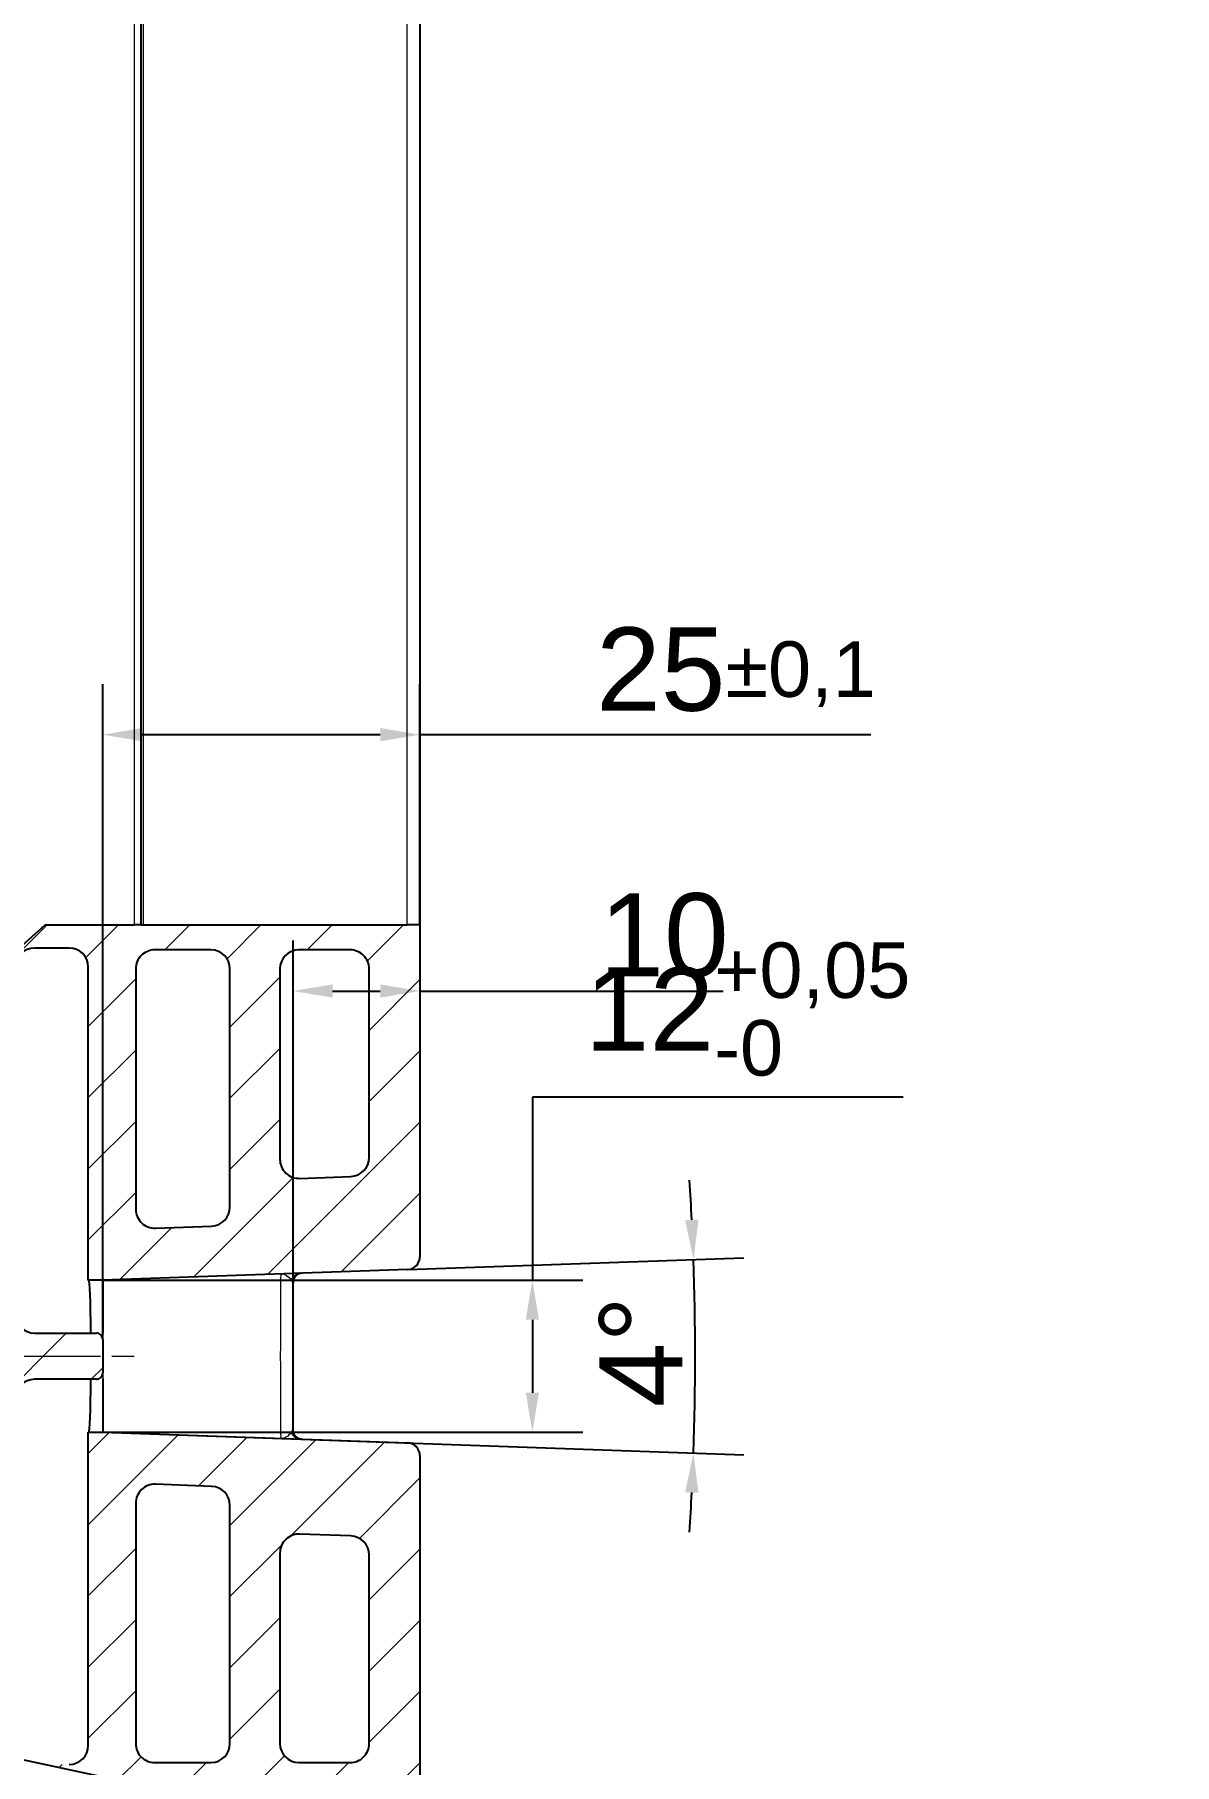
# Model space of a CAD drawing. Header units: millimetres. Extents: x 0 to 1486, y 0 to 1051.
# Drawn here: x 1075.4 to 1165.2, y 241.3 to 377.6 of the extents above; entities that cross this region are included whole.
import ezdxf

# ---------------------------------------------------------------- set-up
doc = ezdxf.new("R2010")
doc.units = ezdxf.units.MM
doc.header["$LTSCALE"] = 1.25
doc.linetypes.add('CHAIN', pattern=[0.3543, 0.2362, -0.0295, 0.0591, -0.0295])
for name, color, linetype, lineweight, true_color in [('Bemaßungen(DIN)', 7, 'Continuous', 5, 0x262659), ('Mittellinie(DIN)', 7, 'CHAIN', 15, 0x262659), ('Schraffur', 7, 'Continuous', 9, 0x1e1e47), ('Sichtbare Kanten(DIN)', 7, 'Continuous', 25, 0x262659), ('Sichtbare tangentiale Kanten(DIN)', 7, 'Continuous', 15, 0x1a1a3e)]:
    doc.layers.add(name, color=color, linetype=linetype, lineweight=lineweight, true_color=true_color)
doc.styles.add('Aktuell-DINGroßer Text', font='arial.ttf')
doc.dimstyles.new('STANDARD-DIN', dxfattribs={"dimscale": 1.25, "dimtxt": 5.25, "dimasz": 2.5, "dimexe": 3.175, "dimexo": 0, "dimgap": 0.8, "dimtad": 1, "dimrnd": 1e-08, "dimtxsty": 'Aktuell-DINGroßer Text', "dimcen": 0.09, "dimdle": 10, "dimclrd": 256, "dimclre": 256, "dimclrt": 256, "dimazin": 2, "dimtfac": 0.666667, "dimtmove": 0, "dimatfit": 3, "dimfxl": 1, "dimtolj": 1, "dimlwd": 25, "dimlwe": 25, "dimarcsym": 0})
pattern_1 = [(45, (0, 0), (-2.80633, 2.80633), [])]

# ---------------------------------------------------------------- blocks, each defined once
blk = doc.blocks.new('*D35')
at = {"layer": 'Bemaßungen(DIN)', "color": 250, "linetype": 'Continuous', "lineweight": 25, "true_color": 0x3f3f3f, "transparency": 16777216}
for p, q in [((1080.75, 274.77), (1080.75, 326.42)), ((1105.75, 307.45), (1105.75, 326.42)), ((1083.87, 322.45), (1102.62, 322.45)), ((1105.75, 322.45), (1141.28, 322.45))]:
    blk.add_line(p, q, dxfattribs=at)
at = {"layer": 'Bemaßungen(DIN)', "color": 250, "linetype": 'Continuous', "true_color": 0x3f3f3f, "transparency": 16777216}
for points in [[(1083.87, 322.97), (1083.87, 321.93), (1080.75, 322.45)], [(1102.62, 322.97), (1102.62, 321.93), (1105.75, 322.45)]]:
    blk.add_solid(points, dxfattribs=at)
at = {"layer": 'Defpoints', "color": 0, "linetype": 'Continuous', "transparency": 16777216}
for p in [(1105.75, 322.45), (1105.75, 307.45), (1080.75, 274.77)]:
    blk.add_point(p, dxfattribs=at)
at = {"layer": 'Bemaßungen(DIN)', "color": 179, "linetype": 'Continuous', "lineweight": 25, "true_color": 0x262659, "transparency": 16777216, "insert": (1119.63, 330.9), "char_height": 6.5625, "attachment_point": 1, "style": 'Aktuell-DINGroßer Text'}
blk.add_mtext('\\A1;25{\\H4.375;±0,1}', dxfattribs=at)
blk = doc.blocks.new('*D36')
at = {"layer": 'Bemaßungen(DIN)', "color": 250, "linetype": 'Continuous', "lineweight": 25, "true_color": 0x3f3f3f, "transparency": 16777216}
for p, q in [((1095.75, 279.24), (1095.75, 306.21)), ((1098.87, 302.24), (1102.62, 302.24)), ((1105.75, 302.24), (1129.65, 302.24))]:
    blk.add_line(p, q, dxfattribs=at)
at = {"layer": 'Bemaßungen(DIN)', "color": 250, "linetype": 'Continuous', "true_color": 0x3f3f3f, "transparency": 16777216}
for points in [[(1098.87, 302.76), (1098.87, 301.72), (1095.75, 302.24)], [(1102.62, 302.76), (1102.62, 301.72), (1105.75, 302.24)]]:
    blk.add_solid(points, dxfattribs=at)
at = {"layer": 'Defpoints', "color": 0, "linetype": 'Continuous', "transparency": 16777216}
for p in [(1105.75, 302.24), (1105.75, 296.89), (1095.75, 279.24)]:
    blk.add_point(p, dxfattribs=at)
at = {"layer": 'Bemaßungen(DIN)', "color": 179, "linetype": 'Continuous', "lineweight": 25, "true_color": 0x262659, "transparency": 16777216, "insert": (1119.89, 309.95), "char_height": 6.562, "attachment_point": 1, "style": 'Aktuell-DINGroßer Text'}
blk.add_mtext('\\A1;10', dxfattribs=at)
blk = doc.blocks.new('*D37')
at = {"layer": 'Bemaßungen(DIN)', "color": 250, "linetype": 'Continuous', "lineweight": 25, "true_color": 0x3f3f3f, "transparency": 16777216}
for p, q in [((1104.78, 280.29), (1131.27, 281.21)), ((1080.75, 267.45), (1131.27, 265.68))]:
    blk.add_line(p, q, dxfattribs=at)
for start, end in [(2.8194, 3.6388), (358, 2), (356.3612, 357.1806)]:
    blk.add_arc((908.93, 273.45), 218.51, start, end, dxfattribs=at)
at = {"layer": 'Bemaßungen(DIN)', "color": 250, "linetype": 'Continuous', "true_color": 0x3f3f3f, "transparency": 16777216}
for points in [[(1127.7, 284.22), (1126.65, 284.18), (1127.31, 281.07)], [(1126.65, 262.72), (1127.7, 262.68), (1127.31, 265.82)]]:
    blk.add_solid(points, dxfattribs=at)
at = {"layer": 'Defpoints', "color": 0, "linetype": 'Continuous', "transparency": 16777216}
for p in [(1104.78, 280.29), (908.93, 273.45), (1127.42, 270.91), (1080.75, 267.45)]:
    blk.add_point(p, dxfattribs=at)
at = {"layer": 'Bemaßungen(DIN)', "color": 179, "linetype": 'Continuous', "lineweight": 25, "true_color": 0x262659, "transparency": 16777216, "insert": (1119.88, 269.43), "char_height": 6.562, "attachment_point": 1, "rotation": 90, "style": 'Aktuell-DINGroßer Text'}
blk.add_mtext('\\A1;4°', dxfattribs=at)
blk = doc.blocks.new('*D41')
at = {"layer": 'Bemaßungen(DIN)', "color": 250, "linetype": 'Continuous', "lineweight": 25, "true_color": 0x3f3f3f, "transparency": 16777216}
for p, q in [((1143.82, 293.88), (1114.61, 293.88)), ((1114.61, 293.88), (1114.61, 279.45)), ((1080.75, 279.45), (1118.58, 279.45)), ((1114.61, 276.32), (1114.61, 270.57)), ((1080.75, 267.45), (1118.58, 267.45))]:
    blk.add_line(p, q, dxfattribs=at)
at = {"layer": 'Bemaßungen(DIN)', "color": 250, "linetype": 'Continuous', "true_color": 0x3f3f3f, "transparency": 16777216}
for points in [[(1114.09, 276.32), (1115.13, 276.32), (1114.61, 279.45)], [(1114.09, 270.57), (1115.13, 270.57), (1114.61, 267.45)]]:
    blk.add_solid(points, dxfattribs=at)
at = {"layer": 'Defpoints', "color": 0, "linetype": 'Continuous', "transparency": 16777216}
for p in [(1080.75, 279.45), (1080.75, 267.45), (1114.61, 267.45)]:
    blk.add_point(p, dxfattribs=at)
at = {"layer": 'Bemaßungen(DIN)', "color": 179, "linetype": 'Continuous', "lineweight": 25, "true_color": 0x262659, "transparency": 16777216, "insert": (1118.74, 306.07), "char_height": 6.5625, "attachment_point": 1, "style": 'Aktuell-DINGroßer Text'}
blk.add_mtext('\\A1;12{\\H4.375;\\S+0,05^ -0;}', dxfattribs=at)
blk = doc.blocks.new('*D98')
at = {"layer": 'Bemaßungen(DIN)', "color": 250, "linetype": 'Continuous', "lineweight": 25, "true_color": 0x3f3f3f, "transparency": 16777216}
for p, q in [((1165.21, 446.13), (1045.26, 446.13)), ((1045.26, 446.13), (1045.26, 422.2)), ((1045.26, 419.07), (1045.26, 422.2)), ((1045.26, 415.95), (1045.26, 414.95)), ((1045.26, 411.82), (1045.26, 408.7))]:
    blk.add_line(p, q, dxfattribs=at)
at = {"layer": 'Bemaßungen(DIN)', "color": 250, "linetype": 'Continuous', "true_color": 0x3f3f3f, "transparency": 16777216}
for points in [[(1044.74, 419.07), (1045.78, 419.07), (1045.26, 415.95)], [(1044.74, 411.82), (1045.78, 411.82), (1045.26, 414.95)]]:
    blk.add_solid(points, dxfattribs=at)
at = {"layer": 'Defpoints', "color": 0, "linetype": 'Continuous', "transparency": 16777216}
for p in [(1042.47, 415.95), (1045.26, 414.95), (1045.26, 414.95)]:
    blk.add_point(p, dxfattribs=at)
at = {"layer": 'Bemaßungen(DIN)', "color": 179, "linetype": 'Continuous', "lineweight": 25, "true_color": 0x262659, "transparency": 16777216, "insert": (1049.39, 463.26), "char_height": 6.5625, "attachment_point": 1, "style": 'Aktuell-DINGroßer Text'}
blk.add_mtext('\\A1; \\fArial|b0|i0;{\\H4.3250;gap between two moulds pushed together\\P}\\fArial|b0|i0;{\\H4.3250;not exceed 0,15mm}\\fArial|b0|i0;{\\H6.5625;\\P}', dxfattribs=at)

msp = doc.modelspace()

# ---------------------------------------------------------------- hatches: boundary and pattern name
at = {"layer": 'Schraffur'}
h = msp.add_hatch(dxfattribs=at)
h.set_pattern_fill('ANSI31', color=256, scale=31.75, style=0)
h.set_pattern_definition(pattern_1)
edge = h.paths.add_edge_path()
edge.add_line((1074.416, 241.6227), (1070.5176, 242.4581))
edge.add_line((1070.5176, 242.4581), (1070.5176, 271.4823))
edge.add_line((1070.5176, 271.4823), (1049.736, 271.4823))
edge.add_line((1049.736, 271.4823), (1051.0471, 275.4155))
edge.add_line((1051.0471, 275.4155), (1070.5176, 275.4155))
edge.add_line((1070.5176, 275.4155), (1070.5176, 302.3798))
edge.add_line((1070.5176, 302.3798), (1076.2216, 307.45))
edge.add_line((1076.2216, 307.45), (1083.2485, 307.45))
edge.add_line((1083.2485, 307.45), (1083.7485, 307.45))
edge.add_line((1083.7485, 307.45), (1083.9485, 307.45))
edge.add_line((1083.9485, 307.45), (1104.7485, 307.45))
edge.add_line((1104.7485, 307.45), (1105.7485, 307.45))
edge.add_line((1105.7485, 307.45), (1105.7485, 281.2876))
edge.add_ellipse((1104.7485, 281.2876), major_axis=(0, -1), ratio=1, start_angle=2, end_angle=90, ccw=False)
edge.add_line((1104.7834, 280.2882), (1080.7485, 279.4489))
edge.add_line((1080.7485, 279.4489), (1079.6128, 279.4489))
edge.add_line((1079.6128, 279.4489), (1079.6128, 304.1294))
edge.add_ellipse((1078.1123, 304.1285), major_axis=(1.0973, 1.0241), ratio=0.99935912, start_angle=316.994097, end_angle=406.957453)
edge.add_line((1078.1132, 305.6289), (1075.3837, 305.6289))
edge.add_ellipse((1075.3846, 304.1285), major_axis=(-1.0973, 1.0241), ratio=0.99935912, start_angle=313.042547, end_angle=403.005903)
edge.add_line((1073.8841, 304.1294), (1073.8841, 276.7683))
edge.add_ellipse((1075.3846, 276.7693), major_axis=(-1.0973, -1.0241), ratio=0.99935912, start_angle=316.994097, end_angle=406.957453)
edge.add_line((1075.3837, 275.2688), (1080.2485, 275.2688))
edge.add_ellipse((1080.2485, 274.7687), major_axis=(0, 0.5001), ratio=0.99970149, start_angle=270, end_angle=360, ccw=False)
edge.add_line((1080.7485, 274.7687), (1080.7485, 272.1291))
edge.add_ellipse((1080.2485, 272.1291), major_axis=(0, -0.5001), ratio=0.99970149, start_angle=0, end_angle=90, ccw=False)
edge.add_line((1080.2485, 271.6289), (1075.3837, 271.6289))
edge.add_ellipse((1075.3846, 270.1285), major_axis=(-1.0973, 1.0241), ratio=0.99935912, start_angle=313.042547, end_angle=403.005903)
edge.add_line((1073.8841, 270.1294), (1073.8841, 242.7683))
edge.add_ellipse((1075.3846, 242.7693), major_axis=(-1.0973, -1.0241), ratio=0.99935912, start_angle=316.994097, end_angle=366.789476)
edge = h.paths.add_edge_path(flags=0)
edge.add_ellipse((1089.2814, 285.2099), major_axis=(1.4994, 0.0557), ratio=0.99970108, start_angle=270, end_angle=357.872395)
edge.add_line((1090.7819, 285.2099), (1090.7819, 303.9827))
edge.add_ellipse((1089.2814, 303.9818), major_axis=(1.0613, 1.0613), ratio=0.99940325, start_angle=315.017101, end_angle=404.982899)
edge.add_line((1089.2823, 305.4823), (1084.8485, 305.4823))
edge.add_ellipse((1084.8485, 303.9818), major_axis=(0, 1.5004), ratio=0.99970149, start_angle=0, end_angle=90)
edge.add_line((1083.3485, 303.9818), (1083.3485, 285.0452))
edge.add_ellipse((1084.8485, 285.0452), major_axis=(0, -1.5), ratio=1, start_angle=270, end_angle=362.128241)
edge.add_line((1084.9042, 283.5462), (1089.3371, 283.7109))
edge = h.paths.add_edge_path(flags=0)
edge.add_ellipse((1100.2485, 303.9818), major_axis=(0, 1.5004), ratio=0.99970149, start_angle=270, end_angle=360)
edge.add_line((1100.2485, 305.4823), (1096.2146, 305.4823))
edge.add_ellipse((1096.2155, 303.9818), major_axis=(-1.0613, 1.0613), ratio=0.99940325, start_angle=315.017101, end_angle=404.982899)
edge.add_line((1094.7151, 303.9827), (1094.7151, 288.97))
edge.add_ellipse((1096.2155, 288.97), major_axis=(-1.4994, -0.0557), ratio=0.99970108, start_angle=357.872395, end_angle=450)
edge.add_line((1096.2712, 287.471), (1100.3042, 287.6209))
edge.add_ellipse((1100.2485, 289.1199), major_axis=(1.499, 0.0557), ratio=1, start_angle=270, end_angle=357.871759)
edge.add_line((1101.7485, 289.1199), (1101.7485, 303.9818))
h = msp.add_hatch(dxfattribs=at)
h.set_pattern_fill('ANSI31', color=256, scale=31.75, style=0)
h.set_pattern_definition(pattern_1)
edge = h.paths.add_edge_path()
edge.add_line((1083.2485, 239.73), (1076.0674, 241.2688))
edge.add_line((1076.0674, 241.2688), (1078.1132, 241.2688))
edge.add_ellipse((1078.1123, 242.7693), major_axis=(1.0973, -1.0241), ratio=0.99935912, start_angle=313.042547, end_angle=403.005903)
edge.add_line((1079.6128, 242.7683), (1079.6128, 267.4489))
edge.add_line((1079.6128, 267.4489), (1080.7485, 267.4489))
edge.add_line((1080.7485, 267.4489), (1104.7834, 266.6095))
edge.add_ellipse((1104.7485, 265.6102), major_axis=(0.9994, -0.0349), ratio=1, start_angle=2, end_angle=90, ccw=False)
edge.add_line((1105.7485, 265.6102), (1105.7485, 237.4101))
edge.add_line((1105.7485, 237.4101), (1104.7485, 237.4101))
edge.add_line((1104.7485, 237.4101), (1100.7081, 237.4101))
edge.add_ellipse((1100.2485, 235.9818), major_axis=(0, 1.5004), ratio=0.99970149, start_angle=342.154836, end_angle=360)
edge.add_line((1100.2485, 237.4823), (1096.2146, 237.4823))
edge.add_ellipse((1096.2155, 235.9818), major_axis=(-1.0613, 1.0613), ratio=0.99940325, start_angle=315.017101, end_angle=332.862265)
edge.add_line((1095.7548, 237.4101), (1094.0749, 237.4101))
edge.add_line((1094.0749, 237.4101), (1083.9485, 239.58))
edge.add_line((1083.9485, 239.58), (1083.7485, 239.6229))
edge.add_line((1083.7485, 239.6229), (1083.2485, 239.73))
edge = h.paths.add_edge_path(flags=0)
edge.add_ellipse((1096.2155, 257.9277), major_axis=(-1.4994, 0.0557), ratio=0.99970108, start_angle=270, end_angle=362.127605)
edge.add_line((1094.7151, 257.9277), (1094.7151, 242.915))
edge.add_ellipse((1096.2155, 242.9159), major_axis=(-1.0613, -1.0613), ratio=0.99940325, start_angle=315.017101, end_angle=404.982899)
edge.add_line((1096.2146, 241.4155), (1100.2485, 241.4155))
edge.add_ellipse((1100.2485, 242.9159), major_axis=(0, -1.5004), ratio=0.99970149, start_angle=0, end_angle=90)
edge.add_line((1101.7485, 242.9159), (1101.7485, 257.7778))
edge.add_ellipse((1100.2485, 257.7778), major_axis=(0, 1.5), ratio=1, start_angle=270, end_angle=357.871759)
edge.add_line((1100.3042, 259.2768), (1096.2712, 259.4267))
edge = h.paths.add_edge_path(flags=0)
edge.add_ellipse((1089.2814, 242.9159), major_axis=(1.0613, -1.0613), ratio=0.99940325, start_angle=315.017101, end_angle=404.982899)
edge.add_line((1090.7819, 242.915), (1090.7819, 261.6878))
edge.add_ellipse((1089.2814, 261.6878), major_axis=(1.4994, -0.0557), ratio=0.99970108, start_angle=2.127605, end_angle=90)
edge.add_line((1089.3371, 263.1868), (1084.9042, 263.3515))
edge.add_ellipse((1084.8485, 261.8525), major_axis=(-1.499, 0.0557), ratio=1, start_angle=270, end_angle=362.128241)
edge.add_line((1083.3485, 261.8525), (1083.3485, 242.9159))
edge.add_ellipse((1084.8485, 242.9159), major_axis=(0, -1.5004), ratio=0.99970149, start_angle=270, end_angle=360)
edge.add_line((1084.8485, 241.4155), (1089.2823, 241.4155))

# ---------------------------------------------------------------- linework, layer by layer
at = {"layer": 'Mittellinie(DIN)', "ltscale": 23.990969}
msp.add_line((191.6235, 273.4489), (1083.8735, 273.4489), dxfattribs=at)
at = {"layer": 'Sichtbare Kanten(DIN)'}
for p, q in [((1083.7485, 411.9489), (1083.7485, 307.45)), ((1105.7485, 406.992), (1105.7485, 307.45)), ((1055.6216, 289.1389), (1076.2216, 307.45)), ((1076.2216, 307.45), (1083.2485, 307.45)), ((1083.7485, 307.45), (1083.2485, 307.45)), ((1083.7485, 307.45), (1083.9485, 307.45)), ((1083.9485, 307.45), (1104.7485, 307.45)), ((1105.7485, 307.45), (1104.7485, 307.45)), ((1105.7485, 307.45), (1105.7485, 281.2876)), ((1078.1132, 305.6289), (1075.3837, 305.6289)), ((1089.2823, 305.4823), (1084.8485, 305.4823)), ((1100.2485, 305.4823), (1096.2146, 305.4823)), ((1079.6128, 279.4489), (1079.6128, 304.1294)), ((1083.3485, 303.9818), (1083.3485, 285.0452)), ((1090.7819, 285.2099), (1090.7819, 303.9827)), ((1094.7151, 303.9827), (1094.7151, 288.97)), ((1101.7485, 289.1199), (1101.7485, 303.9818)), ((1096.2712, 287.471), (1100.3042, 287.6209)), ((1084.9042, 283.5462), (1089.3371, 283.7109)), ((1104.7834, 280.2882), (1080.7485, 279.4489)), ((1080.7485, 279.4489), (1079.6128, 279.4489)), ((1080.7485, 279.4489), (1080.7485, 275.2265)), ((1095.7485, 267.6548), (1095.7485, 279.243)), ((1075.3837, 275.2688), (1080.2485, 275.2688)), ((1080.7485, 274.7687), (1080.7485, 272.1291)), ((1080.2485, 271.6289), (1075.3837, 271.6289)), ((1080.7485, 271.6712), (1080.7485, 267.4489)), ((1079.6128, 267.4489), (1080.7485, 267.4489)), ((1079.6128, 242.7683), (1079.6128, 267.4489)), ((1080.7485, 267.4489), (1104.7834, 266.6095)), ((1105.7485, 265.6102), (1105.7485, 237.4101)), ((1089.3371, 263.1868), (1084.9042, 263.3515)), ((1083.3485, 261.8525), (1083.3485, 242.9159)), ((1090.7819, 242.915), (1090.7819, 261.6878)), ((1100.3042, 259.2768), (1096.2712, 259.4267)), ((1094.7151, 257.9277), (1094.7151, 242.915)), ((1101.7485, 242.9159), (1101.7485, 257.7778)), ((1083.2485, 239.73), (1055.6216, 245.6501)), ((1084.8485, 241.4155), (1089.2823, 241.4155)), ((1096.2146, 241.4155), (1100.2485, 241.4155))]:
    msp.add_line(p, q, dxfattribs=at)
for centre, radius, start, end in [((1100.2485, 289.1199), 1.5, 272.128241, 0), ((1084.8485, 285.0452), 1.5, 180, 272.128241), ((1104.7485, 281.2876), 1, 272, 0), ((1104.7485, 265.6102), 1, 0, 88), ((1084.8485, 261.8525), 1.5, 87.871759, 180), ((1100.2485, 257.7778), 1.5, 0, 87.871759)]:
    msp.add_arc(centre, radius, start, end, dxfattribs=at)
for centre, major_axis, ratio, start_param, end_param in [((1075.3846, 304.1285), (-1.0973, 1.0241), 0.99935912, 5.46362314, 7.0337799), ((1078.1123, 304.1285), (1.0973, 1.0241), 0.99935912, 5.53259071, 7.10274748), ((1084.8485, 303.9818), (0, 1.5004), 0.99970149, 0, 1.57079633), ((1089.2814, 303.9818), (1.0613, 1.0613), 0.99940325, 5.49808561, 7.068285), ((1096.2155, 303.9818), (-1.0613, 1.0613), 0.99940325, 5.49808561, 7.068285), ((1100.2485, 303.9818), (0, 1.5004), 0.99970149, 4.71238898, 6.28318531), ((1096.2155, 288.97), (-1.4994, -0.0557), 0.99970108, 6.24605159, 7.85398163), ((1089.2814, 285.2099), (1.4994, 0.0557), 0.99970108, 4.71238898, 6.24605159), ((1079.6652, 273.4489), (0, -6), 0.02618592, 1.87897737, 3.14159265), ((1075.3846, 276.7693), (-1.0973, -1.0241), 0.99935912, 5.53259071, 7.10274748), ((1080.2485, 274.7687), (0, 0.5001), 0.99970149, 4.71238898, 6.28318531), ((1075.3846, 270.1285), (-1.0973, 1.0241), 0.99935912, 5.46362314, 7.0337799), ((1079.6652, 273.4489), (0, -6), 0.02618592, 0, 1.26261529), ((1080.2485, 272.1291), (0, -0.5001), 0.99970149, 0, 1.57079633), ((1089.2814, 261.6878), (1.4994, -0.0557), 0.99970108, 0.03713372, 1.57079633), ((1096.2155, 257.9277), (-1.4994, 0.0557), 0.99970108, 4.71238898, 6.32031903), ((1078.1123, 242.7693), (1.0973, -1.0241), 0.99935912, 5.46362314, 7.0337799), ((1084.8485, 242.9159), (0, -1.5004), 0.99970149, 4.71238898, 6.28318531), ((1089.2814, 242.9159), (1.0613, -1.0613), 0.99940325, 5.49808561, 7.068285), ((1096.2155, 242.9159), (-1.0613, -1.0613), 0.99940325, 5.49808561, 7.068285), ((1100.2485, 242.9159), (0, -1.5004), 0.99970149, 0, 1.57079633)]:
    msp.add_ellipse(centre, major_axis=major_axis, ratio=ratio, start_param=start_param, end_param=end_param, dxfattribs=at)
for points, knots in [([(1096.4031, 279.9955), (1096.3738, 279.9945), (1096.3424, 279.9911), (1096.2647, 279.9728), (1096.2182, 279.9579), (1096.1069, 279.901), (1096.0415, 279.8581), (1095.912, 279.7278), (1095.8495, 279.6389), (1095.767, 279.44), (1095.7485, 279.3329), (1095.7485, 279.243)], [0, 0, 0, 0, 0.031580051, 0.031580051, 0.063160103, 0.063160103, 0.094740154, 0.094740154, 0.126320206, 0.126320206, 0.157900257, 0.157900257, 0.157900257, 0.157900257]), ([(1096.4031, 266.9022), (1096.3738, 266.9032), (1096.3424, 266.9067), (1096.2647, 266.925), (1096.2182, 266.9398), (1096.1069, 266.9967), (1096.0415, 267.0396), (1095.912, 267.17), (1095.8495, 267.2588), (1095.767, 267.4577), (1095.7485, 267.5648), (1095.7485, 267.6548)], [0, 0, 0, 0, 0.031580051, 0.031580051, 0.063160103, 0.063160103, 0.094740154, 0.094740154, 0.126320205, 0.126320205, 0.157900256, 0.157900256, 0.157900256, 0.157900256])]:
    msp.add_open_spline(points, degree=3, knots=knots, dxfattribs=at)
at = {"layer": 'Sichtbare tangentiale Kanten(DIN)'}
for p, q in [((1083.2485, 307.45), (1083.2485, 411.9489)), ((1083.9485, 411.9489), (1083.9485, 307.45)), ((1104.7485, 307.45), (1104.7485, 406.992)), ((1080.7485, 275.2265), (1080.7485, 274.7687)), ((1080.7485, 272.1291), (1080.7485, 271.6712))]:
    msp.add_line(p, q, dxfattribs=at)
for centre, major_axis, start_param, end_param in [((1096.438, 278.9961), (-0.0349, 0.9994), 0, 1.05678897), ((1096.438, 267.9016), (-0.0349, -0.9994), 5.22639633, 6.28318531)]:
    msp.add_ellipse(centre, major_axis=major_axis, ratio=0.9509886, start_param=start_param, end_param=end_param, dxfattribs=at)
for points, knots in [([(1094.7834, 279.939), (1094.7813, 279.9389), (1094.7793, 279.9061), (1094.7718, 279.6589), (1094.7664, 279.2208), (1094.7583, 278.0397), (1094.7551, 277.3611), (1094.7511, 276.0057), (1094.7498, 275.3653), (1094.7487, 274.2911), (1094.7485, 273.87), (1094.7485, 273.4489), (1094.7485, 273.0278), (1094.7487, 272.6067), (1094.7498, 271.5324), (1094.7511, 270.892), (1094.7551, 269.5366), (1094.7583, 268.858), (1094.7664, 267.6769), (1094.7718, 267.2388), (1094.7793, 266.9917), (1094.7813, 266.9588), (1094.7834, 266.9588)], [-2.45658153, -2.45658153, -2.45658153, -2.45658153, -2.32634343, -2.32634343, -1.96246072, -1.96246072, -1.65920763, -1.65920763, -1.42593602, -1.42593602, -1.28014127, -1.28014127, -1.28014127, -1.13434651, -1.13434651, -0.9010749, -0.9010749, -0.59782181, -0.59782181, -0.23393911, -0.23393911, -0.103701, -0.103701, -0.103701, -0.103701]), ([(1094.7834, 279.939), (1094.9427, 279.9445), (1095.101, 279.8961), (1095.3797, 279.7199), (1095.5022, 279.5966), (1095.5932, 279.4586)], [-0.362003487, -0.362003487, -0.362003487, -0.362003487, -0.176767704, -0.176767704, 0, 0, 0, 0]), ([(1095.5932, 279.4586), (1095.642, 279.3846), (1095.6883, 279.3254), (1095.7367, 279.2627), (1095.7485, 279.2473), (1095.7485, 279.243)], [0, 0, 0, 0, 0.094765941, 0.094765941, 0.157900257, 0.157900257, 0.157900257, 0.157900257]), ([(1095.5932, 267.4391), (1095.5, 267.2978), (1095.3738, 267.1719), (1095.0938, 266.9994), (1094.9391, 266.9533), (1094.7834, 266.9588)], [-0.360817399, -0.360817399, -0.360817399, -0.360817399, -0.179815656, -0.179815656, 0.001186088, 0.001186088, 0.001186088, 0.001186088]), ([(1095.7485, 267.6548), (1095.7485, 267.6498), (1095.7331, 267.6304), (1095.6795, 267.561), (1095.6374, 267.5061), (1095.5932, 267.4391)], [-0.157900256, -0.157900256, -0.157900256, -0.157900256, -0.085749399, -0.085749399, 0, 0, 0, 0])]:
    msp.add_open_spline(points, degree=3, knots=knots, dxfattribs=at)

# ---------------------------------------------------------------- dimensions: what is measured, and where the dimension line sits
at = {"layer": 'Bemaßungen(DIN)', "color": 250, "linetype": 'Continuous', "lineweight": 25, "true_color": 0x3f3f3f}
dim = msp.add_linear_dim(base=(1045.2616, 414.9489), p1=(1042.4709, 415.9489), p2=(1045.2616, 414.9489), angle=270, text=' \\fArial|b0|i0;{\\H4.3250;gap between two moulds pushed together\\P}\\fArial|b0|i0;{\\H4.3250;not exceed 0,15mm}\\fArial|b0|i0;{\\H6.5625;\\P}', dimstyle='STANDARD-DIN', override={"dimgap": 0.8, "dimtih": 1, "dimtoh": 1, "dimdec": 2, "dimse1": 1, "dimse2": 1, "dimtol": 0, "dimlim": 0, "dimtp": 0, "dimtm": 0, "dimtdec": 2, "dimtofl": 1, "dimtmove": 1, "dimatfit": 1, "dimtvp": -0.333333}, dxfattribs=at)
dim.commit()
dim.dimension.update_dxf_attribs({"geometry": '*D98', "text_midpoint": (1045.7971, 446.1265), "dimtype": 160})
for base, p1, p2, angle, override, picture, middle in [((1105.7485, 322.45), (1080.7485, 274.7687), (1105.7485, 307.45), 180, {"dimgap": 0.8, "dimdec": 2, "dimtol": 1, "dimlim": 0, "dimtp": 0.1, "dimtm": 0.1, "dimtdec": 2, "dimtofl": 0, "dimatfit": 2}, '*D35', (1129.9542, 322.45)), ((1114.6138, 267.4489), (1080.7485, 279.4489), (1080.7485, 267.4489), 90, {"dimgap": 0.8, "dimtih": 1, "dimtoh": 1, "dimdec": 2, "dimtol": 1, "dimlim": 0, "dimtp": 0.05, "dimtm": 1e-09, "dimtdec": 2, "dimtofl": 0, "dimtmove": 1, "dimatfit": 2}, '*D41', (1114.9704, 293.8825))]:
    dim = msp.add_linear_dim(base=base, p1=p1, p2=p2, angle=angle, dimstyle='STANDARD-DIN', override=override, dxfattribs=at)
    dim.commit()
    dim.dimension.update_dxf_attribs({"geometry": picture, "text_midpoint": middle, "dimtype": 160})
dim = msp.add_linear_dim(base=(1105.7485, 302.2439), p1=(1095.7485, 279.243), p2=(1105.7485, 296.8905), dimstyle='STANDARD-DIN', override={"dimgap": 0.8, "dimdec": 2, "dimse2": 1, "dimtol": 0, "dimlim": 0, "dimtp": 0, "dimtm": 0, "dimtdec": 2, "dimtofl": 0, "dimatfit": 2}, dxfattribs=at)
dim.commit()
dim.dimension.update_dxf_attribs({"geometry": '*D36', "text_midpoint": (1124.2677, 302.2439), "dimtype": 160})
dim = msp.add_angular_dim_3p(base=(1127.4245, 270.9065), center=(908.9309, 273.4489), p1=(1080.7485, 267.4489), p2=(1104.7834, 280.2882), dimstyle='STANDARD-DIN', override={"dimgap": 0.8, "dimadec": 2, "dimtol": 0, "dimlim": 0, "dimtp": 0, "dimtm": 0, "dimtdec": 0}, dxfattribs=at)
dim.commit()
dim.dimension.update_dxf_attribs({"geometry": '*D37', "text_midpoint": (1127.4393, 273.4489), "dimtype": 165})

doc.saveas('drawing.dxf')
